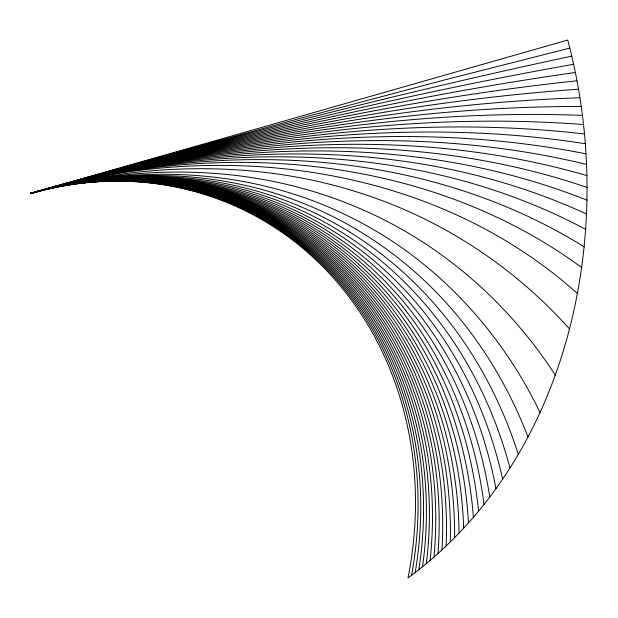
<?xml version="1.0" encoding="UTF-8"?>
<svg xmlns="http://www.w3.org/2000/svg" width="618" height="618" viewBox="0 0 618 618"><rect width="100%" height="100%" fill="white"/><g stroke="black" fill="none" stroke-linecap="round" stroke-linejoin="round"><path stroke-width="0.93" d="M30.908 192.746L30.9 193.334L34.461 192.322A362.063 322.689 -65.2 0 1 45.168 189.602L48.737 188.784A358.247 319.738 -65.3 0 1 407.996 577.961C570.808 457.946 618.371 229.162 567.726 40.039L30.9 193.334L30.908 192.824M569.757 48.088L442.704 80.425L302.913 117.559L177.42 152.013L30.9 193.334L31.696 193.357M52.198 187.625L30.9 193.334C209.718 142.534 391.712 100.386 576.826 80.803M578.34 89.208C392.546 102.264 209.726 142.573 30.9 193.334C209.765 142.372 389.719 94.84 571.681 56.168M573.496 64.303C390.306 96.671 209.741 142.434 30.9 193.334C209.749 142.596 393.473 104.187 579.761 97.76M575.211 72.507C390.962 98.532 209.726 142.488 30.9 193.334C209.819 142.603 395.636 108.181 582.28 115.388M45.083 189.309L62.603 184.496M76.532 181.097L38.022 191.333C214.786 141.746 399.367 110.483 583.384 124.535M30.9 193.334C209.772 142.611 394.5 106.149 581.075 106.474M48.613 188.343L34.461 192.322A364.419 324.496 -65.1 0 1 415.172 572.569M584.365 133.952C399.506 112.654 212.414 142.148 34.461 192.322A430.452 374.037 -63.3 0 1 473.411 517.266M502.635 479.105A482.148 411.101 -62.3 0 0 34.469 192.329L66.072 183.554M38.015 191.325L45.099 189.355M587.03 200.186C411.349 130.336 213.511 141.298 34.469 192.329A498.703 422.673 -62 0 1 509.974 467.942M585.231 143.7C403.484 115.427 217.459 141.398 41.568 190.352L48.629 188.39M41.568 190.344C217.613 141.406 405.13 118.077 585.957 153.828M586.629 214.052C414.215 134.562 213.882 140.927 34.469 192.329C217.613 137.922 431.797 163.129 577.645 293.674M518.293 454.377A519.962 437.32 -61.7 0 0 41.591 190.421L34.469 192.329L45.16 189.564A410.8 359.56 -63.8 0 1 459.074 533.048M463.67 528.158A416.787 363.994 -63.6 0 0 41.599 190.452L34.469 192.337L41.584 190.39A438.278 379.738 -63.1 0 1 478.564 511.14M528.035 436.98A549.24 457.135 -61.3 0 0 38.03 191.356L34.469 192.337L41.599 190.46A382.241 338.123 -64.5 0 1 433.975 557.112M62.642 184.62L69.579 182.766M62.704 184.836L52.175 187.524L66.188 183.917M586.521 164.427C409.371 121.522 222.75 140.804 48.644 188.451L55.713 186.69M66.141 183.785L73.071 181.97M45.137 189.487C146.783 162.982 258.679 170.205 352.855 218.417C434.925 259.591 500.541 330.19 540.078 412.654M73.086 182.024C240.232 139.498 419.614 127.069 586.915 175.589M76.547 181.159C243.09 139.73 422.866 131.348 587.1 187.447M62.719 184.89C234.817 140.309 426.42 144.295 585.787 229.432M55.728 186.744C155.172 162.163 261.762 161.29 359.761 192.886C440.286 218.448 513.465 266.188 569.719 329.185M52.221 187.679C152.322 162.781 260.958 166.566 356.509 207.107C438.015 241.082 507.648 301.267 555.412 375.311M69.687 183.129C240.742 140.603 432.09 152.167 584.327 246.937M66.219 184.048C239.367 140.41 435.281 159.915 581.87 267.656M418.857 569.726A367.725 327.038 -65 0 0 38.038 191.379A468.521 401.468 -62.5 0 1 495.937 488.645M422.527 566.76A371.086 329.618 -64.9 0 0 38.038 191.379A457.026 393.272 -62.7 0 1 489.765 496.988M426.312 563.686A374.67 332.36 -64.8 0 0 38.038 191.379A447.061 386.103 -62.9 0 1 484.002 504.419M430.089 560.472A378.347 335.165 -64.7 0 0 38.038 191.379A423.291 368.791 -63.5 0 1 468.436 522.921M437.961 553.597A386.374 341.252 -64.4 0 0 38.03 191.379A405.246 355.427 -63.9 0 1 454.616 537.637M441.955 549.912A390.646 344.481 -64.3 0 0 38.03 191.379A400.062 351.557 -64 0 1 450.29 541.955M38.03 191.379A395.265 347.957 -64.2 0 1 446.111 546.042M45.168 189.602A361.283 322.078 -65.2 0 1 411.565 575.312"/></g></svg>
